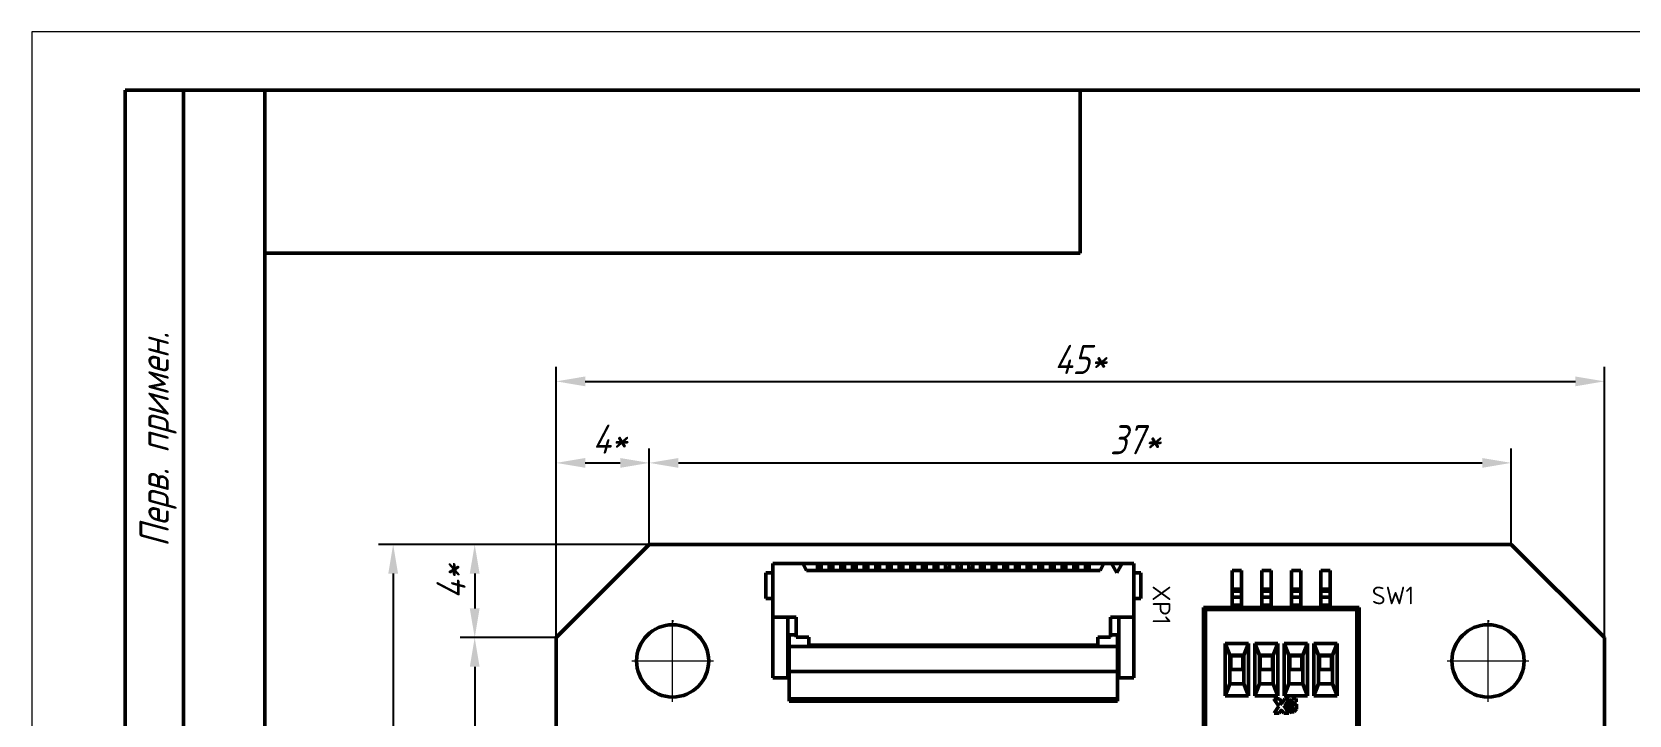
# Model space of a CAD drawing. Header units: millimetres. Extents: x 0 to 866, y 0 to 297.
# Drawn here: x 0 to 137.1, y 238.4 to 297 of the extents above; entities that cross this region are included whole.
import ezdxf
from ezdxf.enums import TextEntityAlignment as Align

# ---------------------------------------------------------------- set-up
doc = ezdxf.new("R2010")
doc.units = ezdxf.units.MM
doc.layers.add('Dim', color=2, linetype='Continuous')
for name, color, linetype, lineweight in [('OSN25', 2, 'Continuous', 20), ('OSN50', 3, 'Continuous', 50), ('TEXT', 1, 'Continuous', 30)]:
    doc.layers.add(name, color=color, linetype=linetype, lineweight=lineweight)
doc.styles.add('E', font='simplex.shx', dxfattribs={"width": 0.8, "oblique": 15})
doc.styles.add('ISOCPEUR0', font='isocpeur.ttf', dxfattribs={"height": 3.704167})

msp = doc.modelspace()

# ---------------------------------------------------------------- linework, layer by layer
for p, q in [((55, 246.5), (55, 246.32)), ((125, 246.5), (125, 246.32))]:
    msp.add_line(p, q)
at = {"color": 18, "true_color": 0x000000}
for start, end in [(90, 180), (0, 90), (180, 270), (270, 0)]:
    msp.add_arc((55, 243), 3.1, start, end, dxfattribs=at)
at = {"layer": 'Dim'}
for p, q in [((45, 260.63), (45, 268.25)), ((135, 245), (135, 268.25)), ((47.5, 267), (132.5, 267)), ((45, 245), (45, 261.25)), ((53, 253.63), (53, 261.25)), ((53, 253), (53, 261.25)), ((127, 253), (127, 261.25)), ((47.5, 260), (50.5, 260)), ((55.5, 260), (124.5, 260)), ((37.38, 253), (29.76, 253)), ((53, 253), (36.76, 253)), ((31.01, 250.5), (31.01, 165.5)), ((38.01, 250.5), (38.01, 247.5)), ((45, 245), (36.76, 245)), ((37.38, 245), (36.76, 245)), ((38.01, 242.5), (38.01, 173.5))]:
    msp.add_line(p, q, dxfattribs=at)
for points in [[(47.5, 267.42), (47.5, 266.58), (45, 267)], [(132.5, 267.42), (132.5, 266.58), (135, 267)], [(47.5, 260.42), (47.5, 259.58), (45, 260)], [(50.5, 260.42), (50.5, 259.58), (53, 260)], [(55.5, 260.42), (55.5, 259.58), (53, 260)], [(124.5, 260.42), (124.5, 259.58), (127, 260)], [(30.59, 250.5), (31.43, 250.5), (31.01, 253)], [(37.59, 250.5), (38.43, 250.5), (38.01, 253)], [(37.59, 247.5), (38.43, 247.5), (38.01, 245)], [(37.59, 242.5), (38.43, 242.5), (38.01, 245)]]:
    msp.add_solid(points, dxfattribs=at)
at = {"layer": 'OSN25', "color": 2}
for p, q in [((55, 243), (55, 246.5)), ((125, 243), (125, 246.5)), ((51.5, 243), (55, 243)), ((55, 243), (58.5, 243)), ((55, 239.5), (55, 243)), ((121.5, 243), (125, 243)), ((125, 243), (128.5, 243)), ((125, 239.5), (125, 243))]:
    msp.add_line(p, q, dxfattribs=at)
at = {"layer": 'OSN25', "linetype": 'Continuous'}
msp.add_lwpolyline([(0, 0), (420, 0), (420, 297), (0, 297)], close=True, dxfattribs=at)
at = {"layer": 'OSN50'}
msp.add_line((13, 292), (13, 172), dxfattribs=at)
at = {"layer": 'OSN50', "color": 3}
for p, q in [((45, 245), (53, 253)), ((53, 253), (127, 253)), ((127, 253), (135, 245)), ((66.19, 251.35), (63.6, 251.35)), ((63.6, 251.35), (63.6, 250.55)), ((63.6, 251.35), (63.6, 246.75)), ((66.19, 251.35), (63.6, 251.35)), ((66.19, 251.35), (63.6, 251.35)), ((63.6, 251.35), (63.6, 250.55)), ((63.6, 251.35), (63.6, 246.75)), ((66.19, 251.35), (63.6, 251.35)), ((67.44, 251.35), (66.19, 251.35)), ((67.44, 251.35), (66.19, 251.35)), ((66.5, 250.75), (66.19, 251.35)), ((67.44, 251.35), (66.19, 251.35)), ((67.44, 251.35), (66.19, 251.35)), ((66.5, 250.75), (66.19, 251.35)), ((67.76, 251.35), (67.44, 251.35)), ((67.44, 250.75), (67.44, 251.35)), ((67.76, 251.35), (67.44, 251.35)), ((67.76, 251.35), (67.44, 251.35)), ((67.44, 250.75), (67.44, 251.35)), ((67.76, 251.35), (67.44, 251.35)), ((67.75, 250.97), (67.45, 250.97)), ((67.45, 250.75), (67.45, 250.97)), ((67.75, 250.97), (67.45, 250.97)), ((67.45, 250.75), (67.45, 250.97)), ((67.75, 250.75), (67.75, 250.97)), ((67.75, 250.75), (67.75, 250.97)), ((68.44, 251.35), (67.76, 251.35)), ((67.76, 250.75), (67.76, 251.35)), ((68.44, 251.35), (67.76, 251.35)), ((68.44, 251.35), (67.76, 251.35)), ((67.76, 250.75), (67.76, 251.35)), ((68.44, 251.35), (67.76, 251.35)), ((68.76, 251.35), (68.44, 251.35)), ((68.44, 250.75), (68.44, 251.35)), ((68.76, 251.35), (68.44, 251.35)), ((68.76, 251.35), (68.44, 251.35)), ((68.44, 250.75), (68.44, 251.35)), ((68.76, 251.35), (68.44, 251.35)), ((68.75, 250.97), (68.45, 250.97)), ((68.45, 250.75), (68.45, 250.97)), ((68.75, 250.97), (68.45, 250.97)), ((68.45, 250.75), (68.45, 250.97)), ((68.75, 250.75), (68.75, 250.97)), ((68.75, 250.75), (68.75, 250.97)), ((69.44, 251.35), (68.76, 251.35)), ((68.76, 250.75), (68.76, 251.35)), ((69.44, 251.35), (68.76, 251.35)), ((69.44, 251.35), (68.76, 251.35)), ((68.76, 250.75), (68.76, 251.35)), ((69.44, 251.35), (68.76, 251.35)), ((69.76, 251.35), (69.44, 251.35)), ((69.44, 250.75), (69.44, 251.35)), ((69.76, 251.35), (69.44, 251.35)), ((69.76, 251.35), (69.44, 251.35)), ((69.44, 250.75), (69.44, 251.35)), ((69.76, 251.35), (69.44, 251.35)), ((69.45, 250.75), (69.45, 250.97)), ((69.75, 250.97), (69.45, 250.97)), ((69.45, 250.75), (69.45, 250.97)), ((69.75, 250.97), (69.45, 250.97)), ((69.75, 250.75), (69.75, 250.97)), ((69.75, 250.75), (69.75, 250.97)), ((70.44, 251.35), (69.76, 251.35)), ((69.76, 250.75), (69.76, 251.35)), ((70.44, 251.35), (69.76, 251.35)), ((70.44, 251.35), (69.76, 251.35)), ((69.76, 250.75), (69.76, 251.35)), ((70.44, 251.35), (69.76, 251.35)), ((70.76, 251.35), (70.44, 251.35)), ((70.44, 250.75), (70.44, 251.35)), ((70.76, 251.35), (70.44, 251.35)), ((70.76, 251.35), (70.44, 251.35)), ((70.44, 250.75), (70.44, 251.35)), ((70.76, 251.35), (70.44, 251.35)), ((70.45, 250.75), (70.45, 250.97)), ((70.75, 250.97), (70.45, 250.97)), ((70.45, 250.75), (70.45, 250.97)), ((70.75, 250.97), (70.45, 250.97)), ((70.75, 250.75), (70.75, 250.97)), ((70.75, 250.75), (70.75, 250.97)), ((71.44, 251.35), (70.76, 251.35)), ((70.76, 250.75), (70.76, 251.35)), ((71.44, 251.35), (70.76, 251.35)), ((71.44, 251.35), (70.76, 251.35)), ((70.76, 250.75), (70.76, 251.35)), ((71.44, 251.35), (70.76, 251.35)), ((71.76, 251.35), (71.44, 251.35)), ((71.44, 250.75), (71.44, 251.35)), ((71.76, 251.35), (71.44, 251.35)), ((71.76, 251.35), (71.44, 251.35)), ((71.44, 250.75), (71.44, 251.35)), ((71.76, 251.35), (71.44, 251.35)), ((71.75, 250.97), (71.45, 250.97)), ((71.45, 250.75), (71.45, 250.97)), ((71.75, 250.97), (71.45, 250.97)), ((71.45, 250.75), (71.45, 250.97)), ((71.75, 250.75), (71.75, 250.97)), ((71.75, 250.75), (71.75, 250.97)), ((72.44, 251.35), (71.76, 251.35)), ((71.76, 250.75), (71.76, 251.35)), ((72.44, 251.35), (71.76, 251.35)), ((72.44, 251.35), (71.76, 251.35)), ((71.76, 250.75), (71.76, 251.35)), ((72.44, 251.35), (71.76, 251.35)), ((72.76, 251.35), (72.44, 251.35)), ((72.44, 250.75), (72.44, 251.35)), ((72.76, 251.35), (72.44, 251.35)), ((72.76, 251.35), (72.44, 251.35)), ((72.44, 250.75), (72.44, 251.35)), ((72.76, 251.35), (72.44, 251.35)), ((72.75, 250.97), (72.45, 250.97)), ((72.45, 250.75), (72.45, 250.97)), ((72.75, 250.97), (72.45, 250.97)), ((72.45, 250.75), (72.45, 250.97)), ((72.75, 250.75), (72.75, 250.97)), ((72.75, 250.75), (72.75, 250.97)), ((73.44, 251.35), (72.76, 251.35)), ((72.76, 250.75), (72.76, 251.35)), ((73.44, 251.35), (72.76, 251.35)), ((73.44, 251.35), (72.76, 251.35)), ((72.76, 250.75), (72.76, 251.35)), ((73.44, 251.35), (72.76, 251.35)), ((73.76, 251.35), (73.44, 251.35)), ((73.44, 250.75), (73.44, 251.35)), ((73.76, 251.35), (73.44, 251.35)), ((73.76, 251.35), (73.44, 251.35)), ((73.44, 250.75), (73.44, 251.35)), ((73.76, 251.35), (73.44, 251.35)), ((73.75, 250.97), (73.45, 250.97)), ((73.45, 250.75), (73.45, 250.97)), ((73.75, 250.97), (73.45, 250.97)), ((73.45, 250.75), (73.45, 250.97)), ((73.75, 250.75), (73.75, 250.97)), ((73.75, 250.75), (73.75, 250.97)), ((74.44, 251.35), (73.76, 251.35)), ((73.76, 250.75), (73.76, 251.35)), ((74.44, 251.35), (73.76, 251.35)), ((74.44, 251.35), (73.76, 251.35)), ((73.76, 250.75), (73.76, 251.35)), ((74.44, 251.35), (73.76, 251.35)), ((74.76, 251.35), (74.44, 251.35)), ((74.44, 250.75), (74.44, 251.35)), ((74.76, 251.35), (74.44, 251.35)), ((74.76, 251.35), (74.44, 251.35)), ((74.44, 250.75), (74.44, 251.35)), ((74.76, 251.35), (74.44, 251.35)), ((74.75, 250.97), (74.45, 250.97)), ((74.45, 250.75), (74.45, 250.97)), ((74.75, 250.97), (74.45, 250.97)), ((74.45, 250.75), (74.45, 250.97)), ((74.75, 250.75), (74.75, 250.97)), ((74.75, 250.75), (74.75, 250.97)), ((75.44, 251.35), (74.76, 251.35)), ((74.76, 250.75), (74.76, 251.35)), ((75.44, 251.35), (74.76, 251.35)), ((75.44, 251.35), (74.76, 251.35)), ((74.76, 250.75), (74.76, 251.35)), ((75.44, 251.35), (74.76, 251.35)), ((75.76, 251.35), (75.44, 251.35)), ((75.44, 250.75), (75.44, 251.35)), ((75.76, 251.35), (75.44, 251.35)), ((75.76, 251.35), (75.44, 251.35)), ((75.44, 250.75), (75.44, 251.35)), ((75.76, 251.35), (75.44, 251.35)), ((75.45, 250.75), (75.45, 250.97)), ((75.75, 250.97), (75.45, 250.97)), ((75.45, 250.75), (75.45, 250.97)), ((75.75, 250.97), (75.45, 250.97)), ((75.75, 250.75), (75.75, 250.97)), ((75.75, 250.75), (75.75, 250.97)), ((76.44, 251.35), (75.76, 251.35)), ((75.76, 250.75), (75.76, 251.35)), ((76.44, 251.35), (75.76, 251.35)), ((76.44, 251.35), (75.76, 251.35)), ((75.76, 250.75), (75.76, 251.35)), ((76.44, 251.35), (75.76, 251.35)), ((76.76, 251.35), (76.44, 251.35)), ((76.44, 250.75), (76.44, 251.35)), ((76.76, 251.35), (76.44, 251.35)), ((76.76, 251.35), (76.44, 251.35)), ((76.44, 250.75), (76.44, 251.35)), ((76.76, 251.35), (76.44, 251.35)), ((76.75, 250.97), (76.45, 250.97)), ((76.45, 250.75), (76.45, 250.97)), ((76.75, 250.97), (76.45, 250.97)), ((76.45, 250.75), (76.45, 250.97)), ((76.75, 250.75), (76.75, 250.97)), ((76.75, 250.75), (76.75, 250.97)), ((77.44, 251.35), (76.76, 251.35)), ((76.76, 250.75), (76.76, 251.35)), ((77.44, 251.35), (76.76, 251.35)), ((77.44, 251.35), (76.76, 251.35)), ((76.76, 250.75), (76.76, 251.35)), ((77.44, 251.35), (76.76, 251.35)), ((77.76, 251.35), (77.44, 251.35)), ((77.44, 251.35), (77.44, 250.75)), ((77.76, 251.35), (77.44, 251.35)), ((77.76, 251.35), (77.44, 251.35)), ((77.44, 251.35), (77.44, 250.75)), ((77.76, 251.35), (77.44, 251.35)), ((77.45, 250.75), (77.45, 250.97)), ((77.75, 250.97), (77.45, 250.97)), ((77.45, 250.75), (77.45, 250.97)), ((77.75, 250.97), (77.45, 250.97)), ((77.75, 250.75), (77.75, 250.97)), ((77.75, 250.75), (77.75, 250.97)), ((78.44, 251.35), (77.76, 251.35)), ((77.76, 251.35), (77.76, 250.75)), ((78.44, 251.35), (77.76, 251.35)), ((78.44, 251.35), (77.76, 251.35)), ((77.76, 251.35), (77.76, 250.75)), ((78.44, 251.35), (77.76, 251.35)), ((78.76, 251.35), (78.44, 251.35)), ((78.44, 251.35), (78.44, 250.75)), ((78.76, 251.35), (78.44, 251.35)), ((78.76, 251.35), (78.44, 251.35)), ((78.44, 251.35), (78.44, 250.75)), ((78.76, 251.35), (78.44, 251.35)), ((78.45, 250.75), (78.45, 250.97)), ((78.75, 250.97), (78.45, 250.97)), ((78.45, 250.75), (78.45, 250.97)), ((78.75, 250.97), (78.45, 250.97)), ((78.75, 250.97), (78.75, 250.75)), ((78.75, 250.97), (78.75, 250.75)), ((79.44, 251.35), (78.76, 251.35)), ((78.76, 251.35), (78.76, 250.75)), ((79.44, 251.35), (78.76, 251.35)), ((79.44, 251.35), (78.76, 251.35)), ((78.76, 251.35), (78.76, 250.75)), ((79.44, 251.35), (78.76, 251.35)), ((79.76, 251.35), (79.44, 251.35)), ((79.44, 251.35), (79.44, 250.75)), ((79.76, 251.35), (79.44, 251.35)), ((79.76, 251.35), (79.44, 251.35)), ((79.44, 251.35), (79.44, 250.75)), ((79.76, 251.35), (79.44, 251.35)), ((79.45, 250.97), (79.45, 250.75)), ((79.75, 250.97), (79.45, 250.97)), ((79.45, 250.97), (79.45, 250.75)), ((79.75, 250.97), (79.45, 250.97)), ((79.75, 250.75), (79.75, 250.97)), ((79.75, 250.75), (79.75, 250.97)), ((80.44, 251.35), (79.76, 251.35)), ((79.76, 251.35), (79.76, 250.75)), ((80.44, 251.35), (79.76, 251.35)), ((80.44, 251.35), (79.76, 251.35)), ((79.76, 251.35), (79.76, 250.75)), ((80.44, 251.35), (79.76, 251.35)), ((80.76, 251.35), (80.44, 251.35)), ((80.44, 251.35), (80.44, 250.75)), ((80.76, 251.35), (80.44, 251.35)), ((80.76, 251.35), (80.44, 251.35)), ((80.44, 251.35), (80.44, 250.75)), ((80.76, 251.35), (80.44, 251.35)), ((80.75, 250.97), (80.45, 250.97)), ((80.45, 250.75), (80.45, 250.97)), ((80.75, 250.97), (80.45, 250.97)), ((80.45, 250.75), (80.45, 250.97)), ((80.75, 250.75), (80.75, 250.97)), ((80.75, 250.75), (80.75, 250.97)), ((81.44, 251.35), (80.76, 251.35)), ((80.76, 251.35), (80.76, 250.75)), ((81.44, 251.35), (80.76, 251.35)), ((81.44, 251.35), (80.76, 251.35)), ((80.76, 251.35), (80.76, 250.75)), ((81.44, 251.35), (80.76, 251.35)), ((81.76, 251.35), (81.44, 251.35)), ((81.44, 250.75), (81.44, 251.35)), ((81.76, 251.35), (81.44, 251.35)), ((81.76, 251.35), (81.44, 251.35)), ((81.44, 250.75), (81.44, 251.35)), ((81.76, 251.35), (81.44, 251.35)), ((81.45, 250.75), (81.45, 250.97)), ((81.75, 250.97), (81.45, 250.97)), ((81.45, 250.75), (81.45, 250.97)), ((81.75, 250.97), (81.45, 250.97)), ((81.75, 250.75), (81.75, 250.97)), ((81.75, 250.75), (81.75, 250.97)), ((82.44, 251.35), (81.76, 251.35)), ((81.76, 250.75), (81.76, 251.35)), ((82.44, 251.35), (81.76, 251.35)), ((82.44, 251.35), (81.76, 251.35)), ((81.76, 250.75), (81.76, 251.35)), ((82.44, 251.35), (81.76, 251.35)), ((82.76, 251.35), (82.44, 251.35)), ((82.44, 250.75), (82.44, 251.35)), ((82.76, 251.35), (82.44, 251.35)), ((82.76, 251.35), (82.44, 251.35)), ((82.44, 250.75), (82.44, 251.35)), ((82.76, 251.35), (82.44, 251.35)), ((82.45, 250.75), (82.45, 250.97)), ((82.75, 250.97), (82.45, 250.97)), ((82.45, 250.75), (82.45, 250.97)), ((82.75, 250.97), (82.45, 250.97)), ((82.75, 250.75), (82.75, 250.97)), ((82.75, 250.75), (82.75, 250.97)), ((83.44, 251.35), (82.76, 251.35)), ((82.76, 250.75), (82.76, 251.35)), ((83.44, 251.35), (82.76, 251.35)), ((83.44, 251.35), (82.76, 251.35)), ((82.76, 250.75), (82.76, 251.35)), ((83.44, 251.35), (82.76, 251.35)), ((83.76, 251.35), (83.44, 251.35)), ((83.44, 250.75), (83.44, 251.35)), ((83.76, 251.35), (83.44, 251.35)), ((83.76, 251.35), (83.44, 251.35)), ((83.44, 250.75), (83.44, 251.35)), ((83.76, 251.35), (83.44, 251.35)), ((83.75, 250.97), (83.45, 250.97)), ((83.45, 250.75), (83.45, 250.97)), ((83.75, 250.97), (83.45, 250.97)), ((83.45, 250.75), (83.45, 250.97)), ((83.75, 250.75), (83.75, 250.97)), ((83.75, 250.75), (83.75, 250.97)), ((84.44, 251.35), (83.76, 251.35)), ((83.76, 250.75), (83.76, 251.35)), ((84.44, 251.35), (83.76, 251.35)), ((84.44, 251.35), (83.76, 251.35)), ((83.76, 250.75), (83.76, 251.35)), ((84.44, 251.35), (83.76, 251.35)), ((84.76, 251.35), (84.44, 251.35)), ((84.44, 250.75), (84.44, 251.35)), ((84.76, 251.35), (84.44, 251.35)), ((84.76, 251.35), (84.44, 251.35)), ((84.44, 250.75), (84.44, 251.35)), ((84.76, 251.35), (84.44, 251.35)), ((84.75, 250.97), (84.45, 250.97)), ((84.45, 250.75), (84.45, 250.97)), ((84.75, 250.97), (84.45, 250.97)), ((84.45, 250.75), (84.45, 250.97)), ((84.75, 250.75), (84.75, 250.97)), ((84.75, 250.75), (84.75, 250.97)), ((85.44, 251.35), (84.76, 251.35)), ((84.76, 250.75), (84.76, 251.35)), ((85.44, 251.35), (84.76, 251.35)), ((85.44, 251.35), (84.76, 251.35)), ((84.76, 250.75), (84.76, 251.35)), ((85.44, 251.35), (84.76, 251.35)), ((85.76, 251.35), (85.44, 251.35)), ((85.44, 250.75), (85.44, 251.35)), ((85.76, 251.35), (85.44, 251.35)), ((85.76, 251.35), (85.44, 251.35)), ((85.44, 250.75), (85.44, 251.35)), ((85.76, 251.35), (85.44, 251.35)), ((85.75, 250.97), (85.45, 250.97)), ((85.45, 250.75), (85.45, 250.97)), ((85.75, 250.97), (85.45, 250.97)), ((85.45, 250.75), (85.45, 250.97)), ((85.75, 250.75), (85.75, 250.97)), ((85.75, 250.75), (85.75, 250.97)), ((86.44, 251.35), (85.76, 251.35)), ((85.76, 250.75), (85.76, 251.35)), ((86.44, 251.35), (85.76, 251.35)), ((86.44, 251.35), (85.76, 251.35)), ((85.76, 250.75), (85.76, 251.35)), ((86.44, 251.35), (85.76, 251.35)), ((86.76, 251.35), (86.44, 251.35)), ((86.44, 250.75), (86.44, 251.35)), ((86.76, 251.35), (86.44, 251.35)), ((86.76, 251.35), (86.44, 251.35)), ((86.44, 250.75), (86.44, 251.35)), ((86.76, 251.35), (86.44, 251.35)), ((86.45, 250.75), (86.45, 250.97)), ((86.75, 250.97), (86.45, 250.97)), ((86.45, 250.75), (86.45, 250.97)), ((86.75, 250.97), (86.45, 250.97)), ((86.75, 250.75), (86.75, 250.97)), ((86.75, 250.75), (86.75, 250.97)), ((87.44, 251.35), (86.76, 251.35)), ((86.76, 250.75), (86.76, 251.35)), ((87.44, 251.35), (86.76, 251.35)), ((87.44, 251.35), (86.76, 251.35)), ((86.76, 250.75), (86.76, 251.35)), ((87.44, 251.35), (86.76, 251.35)), ((87.76, 251.35), (87.44, 251.35)), ((87.44, 250.75), (87.44, 251.35)), ((87.76, 251.35), (87.44, 251.35)), ((87.76, 251.35), (87.44, 251.35)), ((87.44, 250.75), (87.44, 251.35)), ((87.76, 251.35), (87.44, 251.35)), ((87.75, 250.97), (87.45, 250.97)), ((87.45, 250.75), (87.45, 250.97)), ((87.75, 250.97), (87.45, 250.97)), ((87.45, 250.75), (87.45, 250.97)), ((87.75, 250.75), (87.75, 250.97)), ((87.75, 250.75), (87.75, 250.97)), ((88.44, 251.35), (87.76, 251.35)), ((87.76, 250.75), (87.76, 251.35)), ((88.44, 251.35), (87.76, 251.35)), ((88.44, 251.35), (87.76, 251.35)), ((87.76, 250.75), (87.76, 251.35)), ((88.44, 251.35), (87.76, 251.35)), ((88.76, 251.35), (88.44, 251.35)), ((88.44, 250.75), (88.44, 251.35)), ((88.76, 251.35), (88.44, 251.35)), ((88.76, 251.35), (88.44, 251.35)), ((88.44, 250.75), (88.44, 251.35)), ((88.76, 251.35), (88.44, 251.35)), ((88.45, 250.75), (88.45, 250.97)), ((88.75, 250.97), (88.45, 250.97)), ((88.45, 250.75), (88.45, 250.97)), ((88.75, 250.97), (88.45, 250.97)), ((88.75, 250.75), (88.75, 250.97)), ((88.75, 250.75), (88.75, 250.97)), ((89.44, 251.35), (88.76, 251.35)), ((88.76, 250.75), (88.76, 251.35)), ((89.44, 251.35), (88.76, 251.35)), ((89.44, 251.35), (88.76, 251.35)), ((88.76, 250.75), (88.76, 251.35)), ((89.44, 251.35), (88.76, 251.35)), ((89.76, 251.35), (89.44, 251.35)), ((89.44, 250.75), (89.44, 251.35)), ((89.76, 251.35), (89.44, 251.35)), ((89.76, 251.35), (89.44, 251.35)), ((89.44, 250.75), (89.44, 251.35)), ((89.76, 251.35), (89.44, 251.35)), ((89.45, 250.75), (89.45, 250.97)), ((89.75, 250.97), (89.45, 250.97)), ((89.45, 250.75), (89.45, 250.97)), ((89.75, 250.97), (89.45, 250.97)), ((89.75, 250.75), (89.75, 250.97)), ((89.75, 250.75), (89.75, 250.97)), ((90.44, 251.35), (89.76, 251.35)), ((89.76, 250.75), (89.76, 251.35)), ((90.44, 251.35), (89.76, 251.35)), ((90.44, 251.35), (89.76, 251.35)), ((89.76, 250.75), (89.76, 251.35)), ((90.44, 251.35), (89.76, 251.35)), ((90.76, 251.35), (90.44, 251.35)), ((90.44, 250.75), (90.44, 251.35)), ((90.76, 251.35), (90.44, 251.35)), ((90.76, 251.35), (90.44, 251.35)), ((90.44, 250.75), (90.44, 251.35)), ((90.76, 251.35), (90.44, 251.35)), ((90.45, 250.75), (90.45, 250.97)), ((90.75, 250.97), (90.45, 250.97)), ((90.45, 250.75), (90.45, 250.97)), ((90.75, 250.97), (90.45, 250.97)), ((90.75, 250.75), (90.75, 250.97)), ((90.75, 250.75), (90.75, 250.97)), ((92.01, 251.35), (90.76, 251.35)), ((90.76, 250.75), (90.76, 251.35)), ((92.01, 251.35), (90.76, 251.35)), ((92.01, 251.35), (90.76, 251.35)), ((90.76, 250.75), (90.76, 251.35)), ((92.01, 251.35), (90.76, 251.35)), ((92.01, 251.35), (91.7, 250.75)), ((92.01, 251.35), (91.7, 250.75)), ((92.68, 251.35), (92.01, 251.35)), ((92.68, 251.35), (92.01, 251.35)), ((92.68, 251.35), (92.01, 251.35)), ((92.68, 251.35), (92.01, 251.35)), ((93.6, 251.35), (92.68, 251.35)), ((93.6, 251.35), (92.68, 251.35)), ((93.14, 250.55), (92.68, 251.35)), ((93.6, 251.35), (92.68, 251.35)), ((93.6, 251.35), (92.68, 251.35)), ((93.14, 250.55), (92.68, 251.35)), ((93.6, 251.35), (93.14, 250.55)), ((93.6, 251.35), (93.14, 250.55)), ((94.6, 251.35), (93.6, 251.35)), ((94.6, 251.35), (93.6, 251.35)), ((94.6, 251.35), (93.6, 251.35)), ((94.6, 251.35), (93.6, 251.35)), ((94.6, 250.55), (94.6, 251.35)), ((94.6, 251.35), (94.6, 246.75)), ((94.6, 250.55), (94.6, 251.35)), ((94.6, 251.35), (94.6, 246.75)), ((63.6, 250.55), (63, 250.55)), ((63, 250.55), (63, 248.35)), ((63, 248.35), (63, 250.55)), ((63.6, 250.55), (63, 250.55)), ((63.6, 250.55), (63, 250.55)), ((63, 250.55), (63, 248.35)), ((63, 248.35), (63, 250.55)), ((63.6, 250.55), (63, 250.55)), ((91.7, 250.75), (66.5, 250.75)), ((91.7, 250.75), (66.5, 250.75)), ((95.2, 250.55), (94.6, 250.55)), ((95.2, 250.55), (94.6, 250.55)), ((95.2, 250.55), (94.6, 250.55)), ((95.2, 250.55), (94.6, 250.55)), ((95.2, 248.35), (95.2, 250.55)), ((95.2, 248.35), (95.2, 250.55)), ((95.2, 248.35), (95.2, 250.55)), ((95.2, 248.35), (95.2, 250.55)), ((103.84, 250.75), (103.04, 250.75)), ((103.04, 250.75), (103.04, 247.6)), ((103.04, 250.75), (103.84, 250.75)), ((103.04, 249.17), (103.04, 250.75)), ((103.84, 250.75), (103.04, 250.75)), ((103.04, 250.75), (103.04, 247.6)), ((103.04, 250.75), (103.84, 250.75)), ((103.04, 249.17), (103.04, 250.75)), ((103.84, 247.6), (103.84, 250.75)), ((103.84, 249.17), (103.84, 250.75)), ((103.84, 247.6), (103.84, 250.75)), ((103.84, 249.17), (103.84, 250.75)), ((106.38, 250.75), (105.58, 250.75)), ((105.58, 250.75), (105.58, 247.6)), ((105.58, 250.75), (106.38, 250.75)), ((105.58, 249.17), (105.58, 250.75)), ((106.38, 250.75), (105.58, 250.75)), ((105.58, 250.75), (105.58, 247.6)), ((105.58, 250.75), (106.38, 250.75)), ((105.58, 249.17), (105.58, 250.75)), ((106.38, 247.6), (106.38, 250.75)), ((106.38, 249.17), (106.38, 250.75)), ((106.38, 247.6), (106.38, 250.75)), ((106.38, 249.17), (106.38, 250.75)), ((108.92, 250.75), (108.12, 250.75)), ((108.12, 250.75), (108.12, 247.6)), ((108.12, 250.75), (108.92, 250.75)), ((108.12, 249.17), (108.12, 250.75)), ((108.92, 250.75), (108.12, 250.75)), ((108.12, 250.75), (108.12, 247.6)), ((108.12, 250.75), (108.92, 250.75)), ((108.12, 249.17), (108.12, 250.75)), ((108.92, 247.6), (108.92, 250.75)), ((108.92, 249.17), (108.92, 250.75)), ((108.92, 247.6), (108.92, 250.75)), ((108.92, 249.17), (108.92, 250.75)), ((111.46, 250.75), (110.66, 250.75)), ((110.66, 250.75), (110.66, 247.6)), ((110.66, 250.75), (111.46, 250.75)), ((110.66, 249.17), (110.66, 250.75)), ((111.46, 250.75), (110.66, 250.75)), ((110.66, 250.75), (110.66, 247.6)), ((110.66, 250.75), (111.46, 250.75)), ((110.66, 249.17), (110.66, 250.75)), ((111.46, 247.6), (111.46, 250.75)), ((111.46, 249.17), (111.46, 250.75)), ((111.46, 247.6), (111.46, 250.75)), ((111.46, 249.17), (111.46, 250.75)), ((63, 248.35), (63.6, 248.35)), ((63.6, 248.35), (63, 248.35)), ((63, 248.35), (63.6, 248.35)), ((63.6, 248.35), (63, 248.35)), ((63.6, 248.35), (63.6, 246.75)), ((63.6, 248.35), (63.6, 246.75)), ((94.6, 246.75), (94.6, 248.35)), ((94.6, 248.35), (95.2, 248.35)), ((95.2, 248.35), (94.6, 248.35)), ((94.6, 246.75), (94.6, 248.35)), ((94.6, 248.35), (95.2, 248.35)), ((95.2, 248.35), (94.6, 248.35)), ((103.04, 249.12), (103.04, 249.17)), ((103.04, 249.17), (103.84, 249.17)), ((103.04, 249.12), (103.04, 249.17)), ((103.04, 249.17), (103.84, 249.17)), ((103.04, 249.08), (103.04, 249.12)), ((103.04, 249.08), (103.04, 249.12)), ((103.04, 249.04), (103.04, 249.08)), ((103.04, 249.04), (103.04, 249.08)), ((103.04, 249), (103.04, 249.04)), ((103.04, 249), (103.04, 249.04)), ((103.04, 248.98), (103.04, 249)), ((103.04, 248.98), (103.04, 249)), ((103.04, 248.47), (103.04, 248.98)), ((103.04, 248.98), (103.84, 248.98)), ((103.04, 248.47), (103.04, 248.98)), ((103.04, 248.98), (103.84, 248.98)), ((103.04, 248.39), (103.04, 248.47)), ((103.04, 248.47), (103.84, 248.47)), ((103.04, 248.39), (103.04, 248.47)), ((103.04, 248.47), (103.84, 248.47)), ((103.04, 248.28), (103.04, 248.39)), ((103.04, 248.28), (103.04, 248.39)), ((103.04, 248.14), (103.04, 248.28)), ((103.04, 248.14), (103.04, 248.28)), ((103.84, 249.12), (103.84, 249.17)), ((103.84, 249.12), (103.84, 249.17)), ((103.84, 249.08), (103.84, 249.12)), ((103.84, 249.08), (103.84, 249.12)), ((103.84, 249.04), (103.84, 249.08)), ((103.84, 249.04), (103.84, 249.08)), ((103.84, 249), (103.84, 249.04)), ((103.84, 249), (103.84, 249.04)), ((103.84, 248.98), (103.84, 249)), ((103.84, 248.98), (103.84, 249)), ((103.84, 248.47), (103.84, 248.98)), ((103.84, 248.47), (103.84, 248.98)), ((103.84, 248.39), (103.84, 248.47)), ((103.84, 248.39), (103.84, 248.47)), ((103.84, 248.28), (103.84, 248.39)), ((103.84, 248.28), (103.84, 248.39)), ((103.84, 248.14), (103.84, 248.28)), ((103.84, 248.14), (103.84, 248.28)), ((105.58, 249.12), (105.58, 249.17)), ((105.58, 249.17), (106.38, 249.17)), ((105.58, 249.12), (105.58, 249.17)), ((105.58, 249.17), (106.38, 249.17)), ((105.58, 249.08), (105.58, 249.12)), ((105.58, 249.08), (105.58, 249.12)), ((105.58, 249.04), (105.58, 249.08)), ((105.58, 249.04), (105.58, 249.08)), ((105.58, 249), (105.58, 249.04)), ((105.58, 249), (105.58, 249.04)), ((105.58, 248.98), (105.58, 249)), ((105.58, 248.98), (105.58, 249)), ((105.58, 248.47), (105.58, 248.98)), ((105.58, 248.98), (106.38, 248.98)), ((105.58, 248.47), (105.58, 248.98)), ((105.58, 248.98), (106.38, 248.98)), ((105.58, 248.39), (105.58, 248.47)), ((105.58, 248.47), (106.38, 248.47)), ((105.58, 248.39), (105.58, 248.47)), ((105.58, 248.47), (106.38, 248.47)), ((105.58, 248.28), (105.58, 248.39)), ((105.58, 248.28), (105.58, 248.39)), ((105.58, 248.14), (105.58, 248.28)), ((105.58, 248.14), (105.58, 248.28)), ((106.38, 249.12), (106.38, 249.17)), ((106.38, 249.12), (106.38, 249.17)), ((106.38, 249.08), (106.38, 249.12)), ((106.38, 249.08), (106.38, 249.12)), ((106.38, 249.04), (106.38, 249.08)), ((106.38, 249.04), (106.38, 249.08)), ((106.38, 249), (106.38, 249.04)), ((106.38, 249), (106.38, 249.04)), ((106.38, 248.98), (106.38, 249)), ((106.38, 248.98), (106.38, 249)), ((106.38, 248.47), (106.38, 248.98)), ((106.38, 248.47), (106.38, 248.98)), ((106.38, 248.39), (106.38, 248.47)), ((106.38, 248.39), (106.38, 248.47)), ((106.38, 248.28), (106.38, 248.39)), ((106.38, 248.28), (106.38, 248.39)), ((106.38, 248.14), (106.38, 248.28)), ((106.38, 248.14), (106.38, 248.28)), ((108.12, 249.12), (108.12, 249.17)), ((108.12, 249.17), (108.92, 249.17)), ((108.12, 249.12), (108.12, 249.17)), ((108.12, 249.17), (108.92, 249.17)), ((108.12, 249.08), (108.12, 249.12)), ((108.12, 249.08), (108.12, 249.12)), ((108.12, 249.04), (108.12, 249.08)), ((108.12, 249.04), (108.12, 249.08)), ((108.12, 249), (108.12, 249.04)), ((108.12, 249), (108.12, 249.04)), ((108.12, 248.98), (108.12, 249)), ((108.12, 248.98), (108.12, 249)), ((108.12, 248.47), (108.12, 248.98)), ((108.12, 248.98), (108.92, 248.98)), ((108.12, 248.47), (108.12, 248.98)), ((108.12, 248.98), (108.92, 248.98)), ((108.12, 248.39), (108.12, 248.47)), ((108.12, 248.47), (108.92, 248.47)), ((108.12, 248.39), (108.12, 248.47)), ((108.12, 248.47), (108.92, 248.47)), ((108.12, 248.28), (108.12, 248.39)), ((108.12, 248.28), (108.12, 248.39)), ((108.12, 248.14), (108.12, 248.28)), ((108.12, 248.14), (108.12, 248.28)), ((108.92, 249.12), (108.92, 249.17)), ((108.92, 249.12), (108.92, 249.17)), ((108.92, 249.08), (108.92, 249.12)), ((108.92, 249.08), (108.92, 249.12)), ((108.92, 249.04), (108.92, 249.08)), ((108.92, 249.04), (108.92, 249.08)), ((108.92, 249), (108.92, 249.04)), ((108.92, 249), (108.92, 249.04)), ((108.92, 248.98), (108.92, 249)), ((108.92, 248.98), (108.92, 249)), ((108.92, 248.47), (108.92, 248.98)), ((108.92, 248.47), (108.92, 248.98)), ((108.92, 248.39), (108.92, 248.47)), ((108.92, 248.39), (108.92, 248.47)), ((108.92, 248.28), (108.92, 248.39)), ((108.92, 248.28), (108.92, 248.39)), ((108.92, 248.14), (108.92, 248.28)), ((108.92, 248.14), (108.92, 248.28)), ((110.66, 249.12), (110.66, 249.17)), ((110.66, 249.17), (111.46, 249.17)), ((110.66, 249.12), (110.66, 249.17)), ((110.66, 249.17), (111.46, 249.17)), ((110.66, 249.08), (110.66, 249.12)), ((110.66, 249.08), (110.66, 249.12)), ((110.66, 249.04), (110.66, 249.08)), ((110.66, 249.04), (110.66, 249.08)), ((110.66, 249), (110.66, 249.04)), ((110.66, 249), (110.66, 249.04)), ((110.66, 248.98), (110.66, 249)), ((110.66, 248.98), (110.66, 249)), ((110.66, 248.47), (110.66, 248.98)), ((110.66, 248.98), (111.46, 248.98)), ((110.66, 248.47), (110.66, 248.98)), ((110.66, 248.98), (111.46, 248.98)), ((110.66, 248.39), (110.66, 248.47)), ((110.66, 248.47), (111.46, 248.47)), ((110.66, 248.39), (110.66, 248.47)), ((110.66, 248.47), (111.46, 248.47)), ((110.66, 248.28), (110.66, 248.39)), ((110.66, 248.28), (110.66, 248.39)), ((110.66, 248.14), (110.66, 248.28)), ((110.66, 248.14), (110.66, 248.28)), ((111.46, 249.12), (111.46, 249.17)), ((111.46, 249.12), (111.46, 249.17)), ((111.46, 249.08), (111.46, 249.12)), ((111.46, 249.08), (111.46, 249.12)), ((111.46, 249.04), (111.46, 249.08)), ((111.46, 249.04), (111.46, 249.08)), ((111.46, 249), (111.46, 249.04)), ((111.46, 249), (111.46, 249.04)), ((111.46, 248.98), (111.46, 249)), ((111.46, 248.98), (111.46, 249)), ((111.46, 248.47), (111.46, 248.98)), ((111.46, 248.47), (111.46, 248.98)), ((111.46, 248.39), (111.46, 248.47)), ((111.46, 248.39), (111.46, 248.47)), ((111.46, 248.28), (111.46, 248.39)), ((111.46, 248.28), (111.46, 248.39)), ((111.46, 248.14), (111.46, 248.28)), ((111.46, 248.14), (111.46, 248.28)), ((103.04, 247.6), (100.57, 247.6)), ((100.57, 247.6), (100.57, 236.9)), ((100.57, 247.6), (103.04, 247.6)), ((100.57, 236.9), (100.57, 247.6)), ((100.76, 247.41), (100.57, 247.6)), ((103.04, 247.6), (100.57, 247.6)), ((100.57, 247.6), (100.57, 236.9)), ((100.57, 247.6), (103.04, 247.6)), ((100.57, 236.9), (100.57, 247.6)), ((100.76, 247.41), (100.57, 247.6)), ((113.74, 247.41), (100.76, 247.41)), ((100.76, 237.09), (100.76, 247.41)), ((113.74, 247.41), (100.76, 247.41)), ((100.76, 237.09), (100.76, 247.41)), ((103.04, 247.97), (103.04, 248.14)), ((103.04, 247.97), (103.04, 248.14)), ((103.04, 247.8), (103.04, 247.97)), ((103.04, 247.8), (103.04, 247.97)), ((103.04, 247.57), (103.04, 247.8)), ((103.04, 247.8), (103.84, 247.8)), ((103.04, 247.57), (103.04, 247.8)), ((103.04, 247.8), (103.84, 247.8)), ((103.04, 247.57), (103.84, 247.57)), ((103.04, 247.57), (103.84, 247.57)), ((103.84, 247.97), (103.84, 248.14)), ((103.84, 247.97), (103.84, 248.14)), ((103.84, 247.8), (103.84, 247.97)), ((103.84, 247.8), (103.84, 247.97)), ((103.84, 247.57), (103.84, 247.8)), ((103.84, 247.57), (103.84, 247.8)), ((105.58, 247.6), (103.84, 247.6)), ((105.58, 247.6), (103.84, 247.6)), ((105.58, 247.6), (103.84, 247.6)), ((105.58, 247.6), (103.84, 247.6)), ((105.58, 247.97), (105.58, 248.14)), ((105.58, 247.97), (105.58, 248.14)), ((105.58, 247.8), (105.58, 247.97)), ((105.58, 247.8), (105.58, 247.97)), ((105.58, 247.57), (105.58, 247.8)), ((105.58, 247.8), (106.38, 247.8)), ((105.58, 247.57), (105.58, 247.8)), ((105.58, 247.8), (106.38, 247.8)), ((105.58, 247.57), (106.38, 247.57)), ((105.58, 247.57), (106.38, 247.57)), ((106.38, 247.97), (106.38, 248.14)), ((106.38, 247.97), (106.38, 248.14)), ((106.38, 247.8), (106.38, 247.97)), ((106.38, 247.8), (106.38, 247.97)), ((106.38, 247.57), (106.38, 247.8)), ((106.38, 247.57), (106.38, 247.8)), ((108.12, 247.6), (106.38, 247.6)), ((106.38, 247.6), (108.12, 247.6)), ((108.12, 247.6), (106.38, 247.6)), ((106.38, 247.6), (108.12, 247.6)), ((108.12, 247.97), (108.12, 248.14)), ((108.12, 247.97), (108.12, 248.14)), ((108.12, 247.8), (108.12, 247.97)), ((108.12, 247.8), (108.12, 247.97)), ((108.12, 247.57), (108.12, 247.8)), ((108.12, 247.8), (108.92, 247.8)), ((108.12, 247.57), (108.12, 247.8)), ((108.12, 247.8), (108.92, 247.8)), ((108.12, 247.57), (108.92, 247.57)), ((108.12, 247.57), (108.92, 247.57)), ((108.92, 247.97), (108.92, 248.14)), ((108.92, 247.97), (108.92, 248.14)), ((108.92, 247.8), (108.92, 247.97)), ((108.92, 247.8), (108.92, 247.97)), ((108.92, 247.57), (108.92, 247.8)), ((108.92, 247.57), (108.92, 247.8)), ((110.66, 247.6), (108.92, 247.6)), ((108.92, 247.6), (110.66, 247.6)), ((110.66, 247.6), (108.92, 247.6)), ((108.92, 247.6), (110.66, 247.6)), ((110.66, 247.97), (110.66, 248.14)), ((110.66, 247.97), (110.66, 248.14)), ((110.66, 247.8), (110.66, 247.97)), ((110.66, 247.8), (110.66, 247.97)), ((110.66, 247.57), (110.66, 247.8)), ((110.66, 247.8), (111.46, 247.8)), ((110.66, 247.57), (110.66, 247.8)), ((110.66, 247.8), (111.46, 247.8)), ((110.66, 247.57), (111.46, 247.57)), ((110.66, 247.57), (111.46, 247.57)), ((111.46, 247.97), (111.46, 248.14)), ((111.46, 247.97), (111.46, 248.14)), ((111.46, 247.8), (111.46, 247.97)), ((111.46, 247.8), (111.46, 247.97)), ((111.46, 247.57), (111.46, 247.8)), ((111.46, 247.57), (111.46, 247.8)), ((113.93, 247.6), (111.46, 247.6)), ((111.46, 247.6), (113.93, 247.6)), ((113.93, 247.6), (111.46, 247.6)), ((111.46, 247.6), (113.93, 247.6)), ((113.74, 247.41), (113.93, 247.6)), ((113.74, 247.41), (113.93, 247.6)), ((113.74, 237.09), (113.74, 247.41)), ((113.74, 237.09), (113.74, 247.41)), ((113.93, 236.9), (113.93, 247.6)), ((113.93, 236.9), (113.93, 247.6)), ((113.93, 236.9), (113.93, 247.6)), ((113.93, 236.9), (113.93, 247.6)), ((63.6, 246.75), (63.6, 241.55)), ((63.6, 241.55), (63.6, 246.75)), ((65.6, 246.75), (63.6, 246.75)), ((63.6, 246.75), (63.6, 241.55)), ((63.6, 241.55), (63.6, 246.75)), ((65.6, 246.75), (63.6, 246.75)), ((64.9, 241.55), (64.9, 246.75)), ((64.9, 246.75), (65.6, 246.75)), ((64.9, 241.55), (64.9, 246.75)), ((64.9, 241.55), (64.9, 246.75)), ((64.9, 246.75), (65.6, 246.75)), ((64.9, 241.55), (64.9, 246.75)), ((65.6, 246.75), (65.6, 245.23)), ((65.6, 245.05), (65.6, 246.75)), ((65.6, 246.75), (65.6, 245.23)), ((65.6, 245.05), (65.6, 246.75)), ((92.6, 245.23), (92.6, 246.75)), ((92.6, 246.75), (93.3, 246.75)), ((94.6, 246.75), (92.6, 246.75)), ((92.6, 245.05), (92.6, 246.75)), ((92.6, 245.23), (92.6, 246.75)), ((92.6, 246.75), (93.3, 246.75)), ((94.6, 246.75), (92.6, 246.75)), ((92.6, 245.05), (92.6, 246.75)), ((93.3, 246.75), (93.3, 241.55)), ((93.3, 241.55), (93.3, 246.75)), ((93.3, 246.75), (93.3, 241.55)), ((93.3, 241.55), (93.3, 246.75)), ((94.6, 241.55), (94.6, 246.75)), ((94.6, 241.55), (94.6, 246.75)), ((94.6, 241.55), (94.6, 246.75)), ((94.6, 241.55), (94.6, 246.75)), ((45, 171), (45, 245)), ((65.6, 245.23), (65, 245.23)), ((65, 245.23), (65, 244.23)), ((65, 244.23), (65, 245.23)), ((65.6, 245.23), (65, 245.23)), ((65.6, 245.23), (65, 245.23)), ((65, 245.23), (65, 244.23)), ((65, 244.23), (65, 245.23)), ((65.6, 245.23), (65, 245.23)), ((65, 244.23), (65, 242.09)), ((65, 242.09), (65, 244.23)), ((93.2, 244.23), (65, 244.23)), ((65, 244.23), (65, 242.09)), ((65, 242.09), (65, 244.23)), ((93.2, 244.23), (65, 244.23)), ((66.7, 245.05), (65.6, 245.05)), ((66.7, 245.05), (65.6, 245.05)), ((66.7, 244.35), (66.7, 245.05)), ((66.7, 244.35), (66.7, 245.05)), ((91.5, 244.35), (66.7, 244.35)), ((91.5, 244.35), (66.7, 244.35)), ((92.6, 245.05), (91.5, 245.05)), ((91.5, 244.35), (91.5, 245.05)), ((92.6, 245.05), (91.5, 245.05)), ((91.5, 244.35), (91.5, 245.05)), ((93.2, 245.23), (92.6, 245.23)), ((93.2, 245.23), (92.6, 245.23)), ((93.2, 245.23), (92.6, 245.23)), ((93.2, 245.23), (92.6, 245.23)), ((93.2, 244.23), (93.2, 245.23)), ((93.2, 244.23), (93.2, 245.23)), ((93.2, 244.23), (93.2, 245.23)), ((93.2, 244.23), (93.2, 245.23)), ((93.2, 242.09), (93.2, 244.23)), ((93.2, 242.09), (93.2, 244.23)), ((93.2, 242.09), (93.2, 244.23)), ((93.2, 242.09), (93.2, 244.23)), ((102.83, 243.48), (102.43, 244.5)), ((102.43, 240), (102.43, 244.5)), ((102.43, 244.5), (104.43, 244.5)), ((102.83, 243.48), (102.43, 244.5)), ((102.43, 240), (102.43, 244.5)), ((102.43, 244.5), (104.43, 244.5)), ((104.03, 243.48), (104.43, 244.5)), ((104.03, 243.48), (104.43, 244.5)), ((104.43, 240), (104.43, 244.5)), ((104.43, 240), (104.43, 244.5)), ((105.37, 243.48), (104.97, 244.5)), ((104.97, 240), (104.97, 244.5)), ((106.97, 244.5), (104.97, 244.5)), ((105.37, 243.48), (104.97, 244.5)), ((104.97, 240), (104.97, 244.5)), ((106.97, 244.5), (104.97, 244.5)), ((106.57, 243.48), (106.97, 244.5)), ((106.57, 243.48), (106.97, 244.5)), ((106.97, 240), (106.97, 244.5)), ((106.97, 240), (106.97, 244.5)), ((107.91, 243.48), (107.51, 244.5)), ((107.51, 240), (107.51, 244.5)), ((107.51, 244.5), (109.51, 244.5)), ((107.91, 243.48), (107.51, 244.5)), ((107.51, 240), (107.51, 244.5)), ((107.51, 244.5), (109.51, 244.5)), ((109.11, 243.48), (109.51, 244.5)), ((109.11, 243.48), (109.51, 244.5)), ((109.51, 240), (109.51, 244.5)), ((109.51, 240), (109.51, 244.5)), ((110.45, 243.48), (110.05, 244.5)), ((110.05, 240), (110.05, 244.5)), ((110.05, 244.5), (112.05, 244.5)), ((110.45, 243.48), (110.05, 244.5)), ((110.05, 240), (110.05, 244.5)), ((110.05, 244.5), (112.05, 244.5)), ((111.65, 243.48), (112.05, 244.5)), ((111.65, 243.48), (112.05, 244.5)), ((112.05, 240), (112.05, 244.5)), ((112.05, 240), (112.05, 244.5)), ((135, 245), (135, 171)), ((102.83, 243.48), (104.03, 243.48)), ((102.83, 241.02), (102.83, 243.48)), ((102.83, 243.48), (104.03, 243.48)), ((102.83, 241.02), (102.83, 243.48)), ((102.91, 243.45), (103.95, 243.45)), ((102.91, 242.25), (102.91, 243.45)), ((102.91, 243.45), (103.95, 243.45)), ((102.91, 242.25), (102.91, 243.45)), ((103.95, 242.25), (103.95, 243.45)), ((103.95, 242.25), (103.95, 243.45)), ((104.03, 241.02), (104.03, 243.48)), ((104.03, 241.02), (104.03, 243.48)), ((105.37, 243.48), (106.57, 243.48)), ((105.37, 241.02), (105.37, 243.48)), ((105.37, 243.48), (106.57, 243.48)), ((105.37, 241.02), (105.37, 243.48)), ((105.45, 243.45), (106.49, 243.45)), ((105.45, 242.25), (105.45, 243.45)), ((105.45, 243.45), (106.49, 243.45)), ((105.45, 242.25), (105.45, 243.45)), ((106.49, 242.25), (106.49, 243.45)), ((106.49, 242.25), (106.49, 243.45)), ((106.57, 241.02), (106.57, 243.48)), ((106.57, 241.02), (106.57, 243.48)), ((109.11, 243.48), (107.91, 243.48)), ((107.91, 241.02), (107.91, 243.48)), ((109.11, 243.48), (107.91, 243.48)), ((107.91, 241.02), (107.91, 243.48)), ((107.99, 243.45), (109.03, 243.45)), ((107.99, 242.25), (107.99, 243.45)), ((107.99, 243.45), (109.03, 243.45)), ((107.99, 242.25), (107.99, 243.45)), ((109.03, 242.25), (109.03, 243.45)), ((109.03, 242.25), (109.03, 243.45)), ((109.11, 241.02), (109.11, 243.48)), ((109.11, 241.02), (109.11, 243.48)), ((110.45, 243.48), (111.65, 243.48)), ((110.45, 241.02), (110.45, 243.48)), ((110.45, 243.48), (111.65, 243.48)), ((110.45, 241.02), (110.45, 243.48)), ((111.57, 243.45), (110.53, 243.45)), ((110.53, 242.25), (110.53, 243.45)), ((111.57, 243.45), (110.53, 243.45)), ((110.53, 242.25), (110.53, 243.45)), ((111.57, 242.25), (111.57, 243.45)), ((111.57, 242.25), (111.57, 243.45)), ((111.65, 241.02), (111.65, 243.48)), ((111.65, 241.02), (111.65, 243.48)), ((63.6, 241.55), (64.9, 241.55)), ((64.9, 241.55), (63.6, 241.55)), ((63.6, 241.55), (64.9, 241.55)), ((64.9, 241.55), (63.6, 241.55)), ((65, 242.09), (65, 239.75)), ((93.2, 242.09), (65, 242.09)), ((65, 242.09), (65, 239.75)), ((65, 242.09), (65, 239.75)), ((93.2, 242.09), (65, 242.09)), ((65, 242.09), (65, 239.75)), ((93.2, 239.75), (93.2, 242.09)), ((93.2, 242.09), (93.2, 239.75)), ((93.2, 239.75), (93.2, 242.09)), ((93.2, 242.09), (93.2, 239.75)), ((93.3, 241.55), (94.6, 241.55)), ((94.6, 241.55), (93.3, 241.55)), ((93.3, 241.55), (94.6, 241.55)), ((94.6, 241.55), (93.3, 241.55)), ((103.95, 242.25), (102.91, 242.25)), ((103.95, 242.25), (102.91, 242.25)), ((106.49, 242.25), (105.45, 242.25)), ((106.49, 242.25), (105.45, 242.25)), ((109.03, 242.25), (107.99, 242.25)), ((109.03, 242.25), (107.99, 242.25)), ((111.57, 242.25), (110.53, 242.25)), ((111.57, 242.25), (110.53, 242.25)), ((102.43, 240), (102.83, 241.02)), ((102.43, 240), (102.83, 241.02)), ((102.43, 240), (104.43, 240)), ((102.43, 240), (104.43, 240)), ((102.83, 241.02), (104.03, 241.02)), ((102.83, 241.02), (104.03, 241.02)), ((104.43, 240), (104.03, 241.02)), ((104.43, 240), (104.03, 241.02)), ((104.97, 240), (105.37, 241.02)), ((104.97, 240), (105.37, 241.02)), ((106.97, 240), (104.97, 240)), ((106.97, 240), (104.97, 240)), ((105.37, 241.02), (106.57, 241.02)), ((105.37, 241.02), (106.57, 241.02)), ((106.97, 240), (106.57, 241.02)), ((106.97, 240), (106.57, 241.02)), ((107.51, 240), (107.91, 241.02)), ((107.51, 240), (107.91, 241.02)), ((107.51, 240), (109.51, 240)), ((107.51, 240), (109.51, 240)), ((109.11, 241.02), (107.91, 241.02)), ((109.11, 241.02), (107.91, 241.02)), ((109.51, 240), (109.11, 241.02)), ((109.51, 240), (109.11, 241.02)), ((110.05, 240), (110.45, 241.02)), ((110.05, 240), (110.45, 241.02)), ((110.05, 240), (112.05, 240)), ((110.05, 240), (112.05, 240)), ((110.45, 241.02), (111.65, 241.02)), ((110.45, 241.02), (111.65, 241.02)), ((112.05, 240), (111.65, 241.02)), ((112.05, 240), (111.65, 241.02)), ((65, 239.75), (65, 239.55)), ((65, 239.71), (65, 239.75)), ((93.2, 239.75), (65, 239.75)), ((65, 239.75), (65, 239.55)), ((65, 239.71), (65, 239.75)), ((93.2, 239.75), (65, 239.75)), ((65, 239.66), (65, 239.71)), ((65, 239.66), (65, 239.71)), ((65, 239.63), (65, 239.66)), ((65, 239.63), (65, 239.66)), ((65, 239.59), (65, 239.63)), ((65, 239.59), (65, 239.63)), ((65, 239.57), (65, 239.59)), ((65, 239.57), (65, 239.59)), ((65, 239.56), (65, 239.57)), ((65, 239.56), (65, 239.57)), ((65, 239.55), (65, 239.56)), ((65, 239.55), (65, 239.56)), ((65, 239.55), (93.2, 239.55)), ((93.2, 239.55), (65, 239.55)), ((65, 239.55), (93.2, 239.55)), ((93.2, 239.55), (65, 239.55)), ((93.2, 239.55), (93.2, 239.75)), ((93.2, 239.71), (93.2, 239.75)), ((93.2, 239.55), (93.2, 239.75)), ((93.2, 239.71), (93.2, 239.75)), ((93.2, 239.66), (93.2, 239.71)), ((93.2, 239.66), (93.2, 239.71)), ((93.2, 239.63), (93.2, 239.66)), ((93.2, 239.63), (93.2, 239.66)), ((93.2, 239.59), (93.2, 239.63)), ((93.2, 239.59), (93.2, 239.63)), ((93.2, 239.57), (93.2, 239.59)), ((93.2, 239.57), (93.2, 239.59)), ((93.2, 239.56), (93.2, 239.57)), ((93.2, 239.56), (93.2, 239.57)), ((93.2, 239.55), (93.2, 239.56)), ((93.2, 239.55), (93.2, 239.56)), ((107.11, 239.74), (106.61, 239.74)), ((107.05, 239.12), (106.61, 239.74)), ((107.11, 239.74), (106.61, 239.74)), ((107.05, 239.12), (106.61, 239.74)), ((106.63, 238.5), (107.05, 239.12)), ((106.63, 238.5), (107.05, 239.12)), ((107.07, 238.5), (107.27, 238.8)), ((107.07, 238.5), (107.27, 238.8)), ((107.26, 239.49), (107.11, 239.74)), ((107.26, 239.49), (107.11, 239.74)), ((107.17, 239.23), (107.26, 239.49)), ((107.17, 239.23), (107.26, 239.49)), ((107.17, 239.23), (107.31, 239.44)), ((107.17, 239.23), (107.31, 239.44)), ((107.3, 238.75), (107.27, 238.8)), ((107.3, 238.75), (107.27, 238.8)), ((107.3, 238.75), (107.35, 238.82)), ((107.3, 238.75), (107.35, 238.82)), ((107.34, 239.39), (107.31, 239.44)), ((107.34, 239.39), (107.31, 239.44)), ((107.33, 238.76), (107.35, 238.82)), ((107.33, 238.76), (107.35, 238.82)), ((107.33, 238.75), (107.33, 238.76)), ((107.33, 238.75), (107.33, 238.76)), ((107.33, 238.74), (107.33, 238.75)), ((107.33, 238.75), (107.33, 238.75)), ((107.33, 238.74), (107.33, 238.75)), ((107.33, 238.75), (107.33, 238.75)), ((107.33, 238.73), (107.33, 238.74)), ((107.33, 238.73), (107.33, 238.74)), ((107.33, 238.72), (107.33, 238.73)), ((107.33, 238.72), (107.33, 238.73)), ((107.33, 238.71), (107.33, 238.72)), ((107.33, 238.71), (107.33, 238.72)), ((107.48, 238.5), (107.33, 238.71)), ((107.48, 238.5), (107.33, 238.71)), ((107.34, 239.39), (107.55, 239.75)), ((107.34, 239.39), (107.55, 239.75)), ((107.89, 238.5), (107.48, 239.18)), ((107.57, 239.15), (107.48, 239.18)), ((107.89, 238.5), (107.48, 239.18)), ((107.57, 239.15), (107.48, 239.18)), ((107.55, 239.75), (107.97, 239.75)), ((107.55, 239.75), (107.97, 239.75)), ((107.57, 239.15), (107.97, 239.75)), ((107.57, 239.15), (107.97, 239.75)), ((107.82, 239.21), (107.83, 239.22)), ((107.82, 239.21), (107.83, 239.22)), ((107.82, 239.2), (107.82, 239.21)), ((107.82, 239.2), (107.82, 239.21)), ((107.82, 239.19), (107.82, 239.2)), ((107.82, 239.19), (107.82, 239.2)), ((107.82, 238.93), (107.82, 239.19)), ((107.82, 238.93), (108.01, 239.19)), ((107.82, 238.93), (107.82, 239.19)), ((107.82, 238.93), (108.01, 239.19)), ((107.82, 238.81), (107.83, 238.82)), ((107.82, 238.81), (107.83, 238.82)), ((107.82, 238.8), (107.82, 238.81)), ((107.82, 238.8), (107.82, 238.81)), ((107.82, 238.79), (107.82, 238.8)), ((107.82, 238.79), (107.82, 238.8)), ((107.82, 238.78), (107.82, 238.79)), ((107.82, 238.78), (107.82, 238.79)), ((107.82, 238.77), (107.82, 238.78)), ((107.82, 238.78), (107.82, 238.78)), ((107.82, 238.77), (107.82, 238.78)), ((107.82, 238.78), (107.82, 238.78)), ((107.95, 238.5), (107.82, 238.77)), ((107.95, 238.5), (107.82, 238.77)), ((107.83, 239.22), (108.16, 239.71)), ((107.83, 239.22), (108.16, 239.71)), ((107.83, 238.82), (108.18, 239.29)), ((107.83, 238.82), (108.18, 239.29)), ((107.95, 238.5), (108.02, 238.59)), ((107.95, 238.5), (108.02, 238.59)), ((108.01, 239.19), (108.02, 239.2)), ((108.01, 239.19), (108.02, 239.2)), ((108.02, 239.43), (108.33, 239.46)), ((108.02, 239.43), (108.33, 239.46)), ((108.02, 239.22), (108.02, 239.43)), ((108.02, 239.22), (108.02, 239.43)), ((108.02, 239.21), (108.02, 239.22)), ((108.02, 239.21), (108.02, 239.22)), ((108.02, 239.2), (108.02, 239.21)), ((108.02, 239.2), (108.02, 239.21)), ((108.02, 238.59), (108.36, 238.63)), ((108.02, 238.59), (108.36, 238.63)), ((108.03, 238.98), (108.04, 238.99)), ((108.03, 238.98), (108.04, 238.99)), ((108.03, 238.97), (108.03, 238.98)), ((108.03, 238.97), (108.03, 238.98)), ((108.04, 238.65), (108.03, 238.97)), ((108.04, 238.65), (108.03, 238.97)), ((108.04, 238.99), (108.04, 238.99)), ((108.04, 238.99), (108.05, 238.99)), ((108.04, 238.99), (108.04, 238.99)), ((108.04, 238.99), (108.05, 238.99)), ((108.04, 238.65), (108.16, 238.84)), ((108.04, 238.65), (108.16, 238.84)), ((108.05, 238.99), (108.05, 239)), ((108.05, 239), (108.06, 239)), ((108.05, 238.99), (108.05, 239)), ((108.05, 239), (108.06, 239)), ((108.06, 239), (108.35, 239.01)), ((108.06, 239), (108.35, 239.01)), ((108.16, 239.71), (108.17, 239.72)), ((108.16, 239.71), (108.17, 239.72)), ((108.16, 238.84), (108.17, 238.85)), ((108.16, 238.84), (108.17, 238.85)), ((108.17, 239.72), (108.18, 239.73)), ((108.17, 239.72), (108.18, 239.73)), ((108.17, 238.85), (108.18, 238.86)), ((108.17, 238.85), (108.18, 238.86)), ((108.18, 239.73), (108.19, 239.73)), ((108.18, 239.73), (108.19, 239.73)), ((108.18, 239.29), (108.33, 239.29)), ((108.18, 239.29), (108.33, 239.29)), ((108.18, 238.86), (108.19, 238.86)), ((108.18, 238.86), (108.19, 238.86)), ((108.19, 239.73), (108.2, 239.74)), ((108.19, 239.73), (108.2, 239.74)), ((108.19, 238.86), (108.21, 238.86)), ((108.19, 238.86), (108.21, 238.86)), ((108.2, 239.74), (108.54, 239.77)), ((108.2, 239.74), (108.54, 239.77)), ((108.21, 238.86), (108.35, 238.86)), ((108.21, 238.86), (108.35, 238.86)), ((108.33, 239.32), (108.52, 239.49)), ((108.33, 239.32), (108.52, 239.49)), ((108.33, 239.32), (108.33, 239.46)), ((108.33, 239.32), (108.33, 239.46)), ((108.33, 239.29), (108.57, 239.3)), ((108.33, 239.29), (108.57, 239.3)), ((108.35, 238.86), (108.35, 239.01)), ((108.35, 238.86), (108.35, 239.01)), ((108.36, 238.63), (108.57, 238.85)), ((108.36, 238.63), (108.57, 238.85)), ((108.52, 239.49), (108.53, 239.51)), ((108.52, 239.49), (108.53, 239.51)), ((108.53, 239.51), (108.54, 239.52)), ((108.53, 239.51), (108.54, 239.52)), ((108.54, 239.54), (108.54, 239.77)), ((108.54, 239.54), (108.54, 239.77)), ((108.54, 239.52), (108.54, 239.54)), ((108.54, 239.52), (108.54, 239.54)), ((108.57, 238.85), (108.57, 239.3)), ((108.57, 238.85), (108.57, 239.3)), ((106.63, 238.5), (107.07, 238.5)), ((106.63, 238.5), (107.07, 238.5)), ((107.48, 238.5), (107.89, 238.5)), ((107.48, 238.5), (107.89, 238.5))]:
    msp.add_line(p, q, dxfattribs=at)
at = {"layer": 'OSN50'}
for points in [[(20, 292), (8, 292)], [(8, 292), (8, 172)], [(90, 278), (90, 292)], [(20, 278), (90, 278)]]:
    msp.add_lwpolyline(points, dxfattribs=at)
at = {"layer": 'OSN50', "linetype": 'Continuous'}
msp.add_lwpolyline([(20, 5), (415, 5), (415, 292), (20, 292)], close=True, dxfattribs=at)
at = {"layer": 'OSN50', "color": 3}
for centre, start, end in [((55, 243), 90, 180), ((55, 243), 0, 90), ((125, 243), 90, 180), ((125, 243), 0, 90), ((55, 243), 180, 270), ((55, 243), 270, 0), ((125, 243), 180, 270), ((125, 243), 270, 0)]:
    msp.add_arc(centre, 3.1, start, end, dxfattribs=at)

# ---------------------------------------------------------------- texts
at = {"layer": 'TEXT', "style": 'E', "oblique": 15, "width": 0.8}
msp.add_text('Перв. примен.', height=2.5, rotation=90, dxfattribs=at).set_placement((10.5, 262), align=Align.MIDDLE_CENTER)
at = {"layer": 'TEXT', "color": 1, "style": 'ISOCPEUR0'}
msp.add_text('XP1', height=1.516, rotation=-90, dxfattribs=at).set_placement((96.21, 249.49))
msp.add_text('SW1', height=1.516, dxfattribs=at).set_placement((115.02, 247.86))
at = {"layer": 'TEXT', "char_height": 2.5, "attachment_point": 5, "style": 'E'}
for s, insert in [('45*', (90, 268.88)), ('4*', (49.61, 262.04)), ('37*', (94.71, 261.99))]:
    msp.add_mtext(s, dxfattribs=dict(at, insert=insert))
at = {"layer": 'TEXT', "insert": (35.98, 249.8), "char_height": 2.5, "attachment_point": 5, "rotation": 90, "style": 'E'}
msp.add_mtext('4*', dxfattribs=at)

doc.saveas('drawing.dxf')
